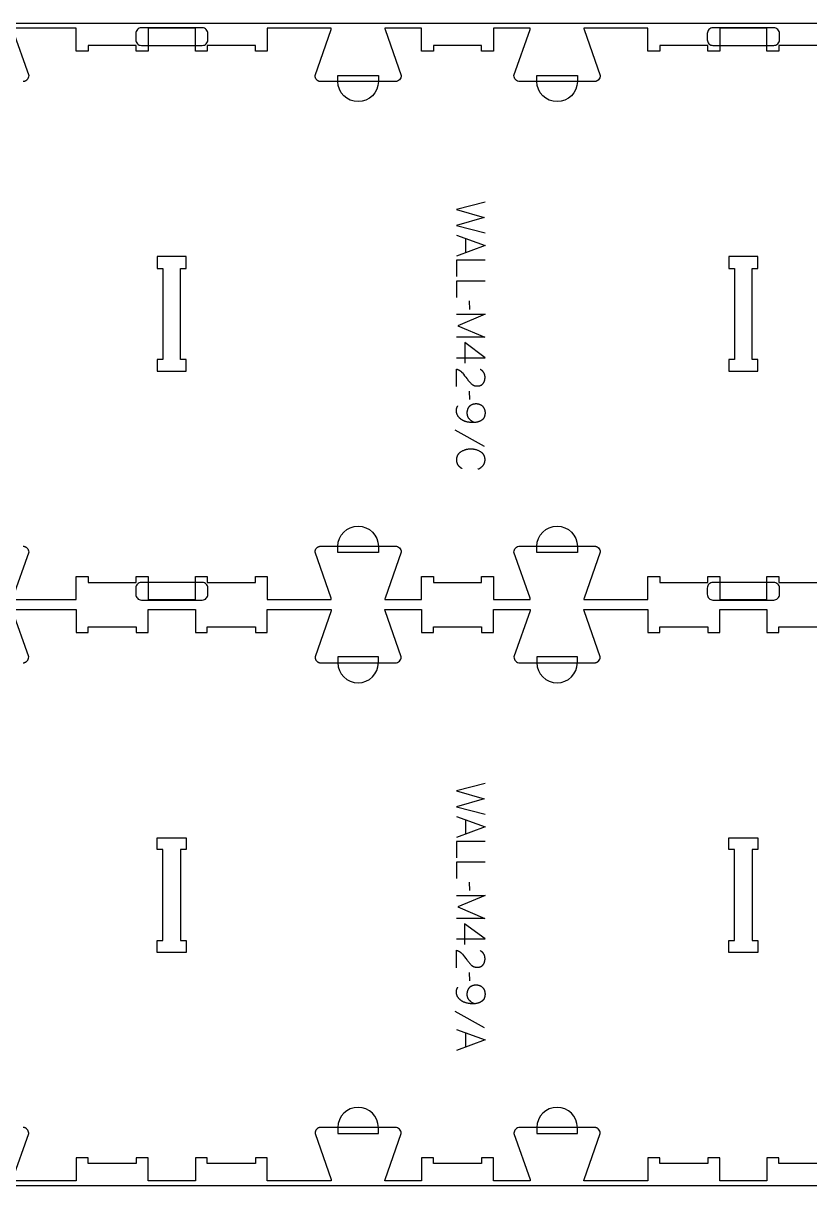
# Model space of a CAD drawing. Extents: x 5216 to 8399, y -27186 to -19593.
# Drawn here: x 6041 to 6867, y -21517 to -20297 of the extents above; entities that cross this region are included whole.
import ezdxf

# ---------------------------------------------------------------- set-up
doc = ezdxf.new("R2010")
doc.units = 0
for name, color, linetype in [('0_SHEET_SPRUCEPLY_2440X122', 1, 'CONTINUOUS'), ('1_ANYTOOL_1MMDEEP_LABELS_S', 2, 'CONTINUOUS'), ('3_ANYTOOL_CUTTHROUGH_INSID', 4, 'CONTINUOUS'), ('4_ANYTOOL_CUTTHROUGH_OUTSI', 5, 'CONTINUOUS'), ('5_ANYTOOL_HALF_MILL_9MM_IN', 3, 'CONTINUOUS')]:
    doc.layers.add(name, color=color, linetype=linetype)

msp = doc.modelspace()

# ---------------------------------------------------------------- linework, layer by layer
at = {"layer": '0_SHEET_SPRUCEPLY_2440X122'}
msp.add_lwpolyline([(8027.3, -20296.7), (8027.3, -21516.7), (5587.3, -21516.7), (5587.3, -20296.7)], close=True, dxfattribs=at)
at = {"layer": '1_ANYTOOL_1MMDEEP_LABELS_S'}
for points in [[(6526.1, -20484.5), (6496.1, -20492.2), (6525.2, -20500.7), (6496.1, -20509.1), (6526.1, -20516.6)], [(6496.1, -20519.2), (6526.1, -20530.1), (6496.1, -20541.2)], [(6505.7, -20522.7), (6505.7, -20537.6)], [(6526.1, -20545.4), (6496.1, -20545.4), (6496.1, -20562.5)], [(6526.1, -20567.3), (6496.1, -20567.3), (6496.1, -20584.4)], [(6510, -20597), (6509.9, -20588.2)], [(6496.1, -20602.1), (6526.1, -20602.1), (6497.7, -20614.1), (6526, -20626.1), (6496.1, -20626.1)], [(6496.1, -20647.7), (6526.1, -20647.7), (6504.8, -20631.7)], [(6504.8, -20631.7), (6504.8, -20653.5)], [(6496.1, -20677.9), (6496.2, -20659.6), (6496.6, -20659.8), (6496.9, -20659.8), (6497.1, -20659.9), (6497.3, -20660), (6497.5, -20660.1), (6497.7, -20660.2), (6498, -20660.3), (6498.2, -20660.4), (6498.4, -20660.5), (6498.6, -20660.6), (6498.8, -20660.7), (6499, -20660.8), (6499.2, -20660.9), (6499.4, -20661.1), (6499.6, -20661.2), (6499.8, -20661.3), (6499.9, -20661.4), (6500.1, -20661.6), (6500.3, -20661.7), (6500.5, -20661.9), (6500.7, -20662), (6500.9, -20662.2), (6501, -20662.3), (6501.2, -20662.5), (6501.4, -20662.6), (6501.5, -20662.8), (6501.7, -20663), (6501.9, -20663.1), (6502, -20663.3), (6502.3, -20663.7), (6503.6, -20665.1), (6504.7, -20666.6), (6505.9, -20668.1), (6507, -20669.7), (6507.6, -20670.4), (6508.2, -20671.2), (6508.7, -20671.9), (6509.3, -20672.6), (6509.9, -20673.2), (6510.5, -20673.9), (6511.1, -20674.5), (6511.7, -20675.1), (6511.9, -20675.2), (6512.1, -20675.4), (6512.2, -20675.5), (6512.4, -20675.6), (6512.5, -20675.8), (6512.7, -20675.9), (6512.9, -20676), (6513.1, -20676.1), (6513.2, -20676.2), (6513.4, -20676.3), (6513.6, -20676.4), (6513.8, -20676.5), (6514, -20676.6), (6514.1, -20676.7), (6514.3, -20676.8), (6514.5, -20676.9), (6514.7, -20676.9), (6514.9, -20677), (6515.1, -20677.1), (6515.3, -20677.1), (6515.5, -20677.2), (6515.7, -20677.2), (6515.9, -20677.3), (6516.1, -20677.3), (6516.3, -20677.3), (6516.5, -20677.4), (6516.8, -20677.4), (6517, -20677.4), (6517.2, -20677.4), (6517.4, -20677.4), (6517.6, -20677.4), (6517.9, -20677.4), (6518.1, -20677.4), (6518.4, -20677.4), (6518.6, -20677.4), (6518.9, -20677.4), (6519.1, -20677.4), (6519.3, -20677.4), (6519.5, -20677.3), (6519.8, -20677.3), (6520, -20677.2), (6520.2, -20677.2), (6520.4, -20677.1), (6520.6, -20677.1), (6520.8, -20677), (6521, -20677), (6521.2, -20676.9), (6521.4, -20676.8), (6521.6, -20676.7), (6521.8, -20676.6), (6522, -20676.6), (6522.2, -20676.5), (6522.3, -20676.4), (6522.5, -20676.2), (6522.7, -20676.1), (6522.8, -20676), (6523, -20675.9), (6523.1, -20675.8), (6523.3, -20675.6), (6523.4, -20675.5), (6523.6, -20675.4), (6523.7, -20675.2), (6523.9, -20675.1), (6524, -20674.9), (6524.1, -20674.8), (6524.3, -20674.6), (6524.4, -20674.4), (6524.5, -20674.3), (6524.6, -20674.1), (6524.7, -20673.9), (6524.8, -20673.7), (6524.9, -20673.6), (6525, -20673.4), (6525.1, -20673.2), (6525.2, -20673), (6525.3, -20672.8), (6525.4, -20672.6), (6525.4, -20672.4), (6525.5, -20672.3), (6525.6, -20672.1), (6525.6, -20671.9), (6525.7, -20671.6), (6525.8, -20671.4), (6525.8, -20671.2), (6525.9, -20671), (6525.9, -20670.8), (6525.9, -20670.6), (6526, -20670.4), (6526, -20670.2), (6526, -20669.9), (6526, -20669.7), (6526.1, -20669.5), (6526.1, -20669.2), (6526.1, -20669), (6526.1, -20668.5), (6526.1, -20668.2), (6526.1, -20667.8), (6526.1, -20667.4), (6526, -20667.1), (6526, -20666.8), (6525.9, -20666.4), (6525.9, -20666.1), (6525.8, -20665.8), (6525.7, -20665.5), (6525.7, -20665.3), (6525.6, -20665.2), (6525.6, -20665), (6525.5, -20664.9), (6525.4, -20664.7), (6525.4, -20664.6), (6525.3, -20664.4), (6525.3, -20664.3), (6525.2, -20664.1), (6525.1, -20664), (6525.1, -20663.9), (6525, -20663.7), (6524.9, -20663.6), (6524.8, -20663.5), (6524.7, -20663.3), (6524.7, -20663.2), (6524.6, -20663.1), (6524.5, -20662.9), (6524.4, -20662.8), (6524.3, -20662.7), (6524.2, -20662.6), (6524.1, -20662.4), (6524, -20662.3), (6523.9, -20662.2), (6523.8, -20662.1), (6523.7, -20662), (6523.6, -20661.9), (6523.5, -20661.8), (6523.4, -20661.6), (6523.2, -20661.5), (6523.1, -20661.4), (6523, -20661.3), (6522.7, -20661.1), (6522.5, -20660.9), (6522.2, -20660.7), (6521.9, -20660.6), (6521.6, -20660.4), (6521.3, -20660.2), (6521, -20660)], [(6510, -20691.6), (6509.9, -20682.8)], [(6516.7, -20695.9), (6517, -20695.9), (6517.3, -20695.9), (6517.5, -20695.9), (6517.8, -20696), (6518, -20696), (6518.3, -20696), (6518.5, -20696), (6518.8, -20696.1), (6519, -20696.1), (6519.2, -20696.2), (6519.5, -20696.2), (6519.7, -20696.3), (6519.9, -20696.4), (6520.2, -20696.4), (6520.4, -20696.5), (6520.6, -20696.6), (6520.8, -20696.7), (6521, -20696.8), (6521.2, -20696.9), (6521.4, -20697), (6521.6, -20697.1), (6521.8, -20697.2), (6522, -20697.3), (6522.2, -20697.5), (6522.4, -20697.6), (6522.6, -20697.7), (6522.7, -20697.9), (6522.9, -20698), (6523.1, -20698.2), (6523.3, -20698.3), (6523.4, -20698.5), (6523.6, -20698.7), (6523.7, -20698.9), (6523.9, -20699), (6524, -20699.2), (6524.2, -20699.4), (6524.3, -20699.6), (6524.4, -20699.8), (6524.6, -20700), (6524.7, -20700.2), (6524.8, -20700.4), (6524.9, -20700.6), (6525, -20700.8), (6525.1, -20701), (6525.2, -20701.2), (6525.3, -20701.4), (6525.4, -20701.6), (6525.5, -20701.8), (6525.5, -20702), (6525.6, -20702.3), (6525.7, -20702.5), (6525.7, -20702.7), (6525.8, -20702.9), (6525.9, -20703.2), (6525.9, -20703.4), (6525.9, -20703.7), (6526, -20703.9), (6526, -20704.1), (6526, -20704.4), (6526.1, -20704.6), (6526.1, -20704.9), (6526.1, -20705.2), (6526.1, -20705.4), (6526.1, -20705.7), (6526.1, -20706), (6526.1, -20706.4), (6526.1, -20706.7), (6526, -20707), (6526, -20707.3), (6526, -20707.6), (6525.9, -20707.9), (6525.9, -20708.2), (6525.8, -20708.5), (6525.7, -20708.8), (6525.6, -20709.1), (6525.6, -20709.4), (6525.5, -20709.6), (6525.4, -20709.9), (6525.3, -20710.1), (6525.1, -20710.4), (6525.1, -20710.5), (6525, -20710.6), (6525, -20710.7), (6524.9, -20710.9), (6524.8, -20711), (6524.7, -20711.1), (6524.7, -20711.2), (6524.6, -20711.3), (6524.5, -20711.4), (6524.4, -20711.5), (6524.4, -20711.6), (6524.3, -20711.7), (6524.2, -20711.8), (6524.1, -20711.9), (6524, -20712), (6523.9, -20712.1), (6523.9, -20712.2), (6523.8, -20712.3), (6523.7, -20712.4), (6523.6, -20712.5), (6523.5, -20712.6), (6523.4, -20712.7), (6523.3, -20712.8), (6523.2, -20712.9), (6523, -20713), (6522.7, -20713.2), (6522.5, -20713.4), (6522.3, -20713.5), (6522, -20713.7), (6521.8, -20713.8), (6521.5, -20713.9), (6521.3, -20714.1), (6521, -20714.2), (6520.8, -20714.3), (6520.5, -20714.4), (6520.3, -20714.5), (6520, -20714.6), (6519.8, -20714.7), (6519.5, -20714.8), (6519.2, -20714.9), (6519, -20715), (6518.7, -20715.1), (6518.4, -20715.2), (6518.2, -20715.3), (6517.6, -20715.4), (6517.1, -20715.5), (6516.5, -20715.6), (6515.9, -20715.7), (6515.3, -20715.8), (6514.7, -20715.8), (6514.2, -20715.8), (6513.5, -20715.8), (6512.9, -20715.8), (6512.2, -20715.8), (6511.5, -20715.8), (6510.8, -20715.7), (6510.1, -20715.6), (6509.4, -20715.5), (6508.8, -20715.4), (6507.6, -20715.2), (6507, -20715.1), (6506.4, -20714.9), (6505.8, -20714.8), (6505.3, -20714.6), (6505, -20714.5), (6504.7, -20714.4), (6504.4, -20714.2), (6504.1, -20714.1), (6503.9, -20714), (6503.6, -20713.9), (6503.3, -20713.8), (6503.1, -20713.6), (6502.8, -20713.5), (6502.5, -20713.3), (6502.3, -20713.2), (6502, -20713), (6501.8, -20712.9), (6501.5, -20712.7), (6501.3, -20712.6), (6501, -20712.4), (6500.8, -20712.2), (6500.6, -20712), (6500.3, -20711.8), (6500.1, -20711.7), (6499.9, -20711.5), (6499.7, -20711.3), (6499.4, -20711.1), (6499.2, -20710.8), (6499, -20710.6), (6498.8, -20710.4), (6498.6, -20710.2), (6498.5, -20710), (6498.3, -20709.8), (6498.1, -20709.6), (6497.9, -20709.3), (6497.8, -20709.1), (6497.6, -20708.9), (6497.5, -20708.6), (6497.4, -20708.4), (6497.2, -20708.1), (6497.1, -20707.9), (6497, -20707.6), (6496.9, -20707.4), (6496.8, -20707.1), (6496.7, -20706.9), (6496.6, -20706.6), (6496.5, -20706.4), (6496.4, -20706.1), (6496.4, -20705.8), (6496.3, -20705.5), (6496.3, -20705.3), (6496.2, -20705), (6496.2, -20704.7), (6496.2, -20704.4), (6496.1, -20704.1), (6496.1, -20703.8), (6496.1, -20703.5), (6496.1, -20703.2), (6496.1, -20702.9), (6496.1, -20702.5), (6496.1, -20702.4), (6496.2, -20702.2), (6496.2, -20702), (6496.2, -20701.9), (6496.2, -20701.7), (6496.2, -20701.5), (6496.3, -20701.4), (6496.3, -20701.2), (6496.3, -20701.1), (6496.4, -20700.9), (6496.4, -20700.7), (6496.5, -20700.6), (6496.5, -20700.4), (6496.6, -20700.3), (6496.6, -20700.1), (6496.7, -20700), (6496.7, -20699.8), (6496.8, -20699.7), (6496.9, -20699.5), (6496.9, -20699.4), (6497, -20699.2), (6497.1, -20699.1), (6497.2, -20699), (6497.3, -20698.8), (6497.3, -20698.7), (6497.4, -20698.5), (6497.5, -20698.4), (6497.6, -20698.3)], [(6515, -20715.8), (6514.6, -20715.7), (6514.3, -20715.5), (6513.9, -20715.3), (6513.6, -20715.2), (6513.2, -20715), (6512.9, -20714.8), (6512.6, -20714.6), (6512.3, -20714.4), (6511.9, -20714.1), (6511.6, -20713.9), (6511.3, -20713.6), (6511, -20713.4), (6510.7, -20713.1), (6510.4, -20712.8), (6510.1, -20712.5), (6509.8, -20712.2), (6509.7, -20712), (6509.5, -20711.9), (6509.4, -20711.7), (6509.2, -20711.5), (6509.1, -20711.4), (6509, -20711.2), (6508.9, -20711), (6508.8, -20710.8), (6508.7, -20710.7), (6508.6, -20710.5), (6508.5, -20710.3), (6508.4, -20710.1), (6508.3, -20709.9), (6508.2, -20709.7), (6508.1, -20709.5), (6508, -20709.3), (6508, -20709.1), (6507.9, -20708.9), (6507.8, -20708.7), (6507.8, -20708.5), (6507.7, -20708.3), (6507.7, -20708), (6507.6, -20707.8), (6507.6, -20707.6), (6507.6, -20707.4), (6507.5, -20707.1), (6507.5, -20706.9), (6507.5, -20706.7), (6507.5, -20706.4), (6507.5, -20706.2), (6507.5, -20705.9), (6507.5, -20705.7), (6507.5, -20705.4), (6507.5, -20705.2), (6507.5, -20704.9), (6507.5, -20704.6), (6507.5, -20704.4), (6507.5, -20704.1), (6507.6, -20703.9), (6507.6, -20703.6), (6507.7, -20703.4), (6507.7, -20703.2), (6507.7, -20702.9), (6507.8, -20702.7), (6507.9, -20702.5), (6507.9, -20702.2), (6508, -20702), (6508.1, -20701.8), (6508.1, -20701.6), (6508.2, -20701.4), (6508.3, -20701.1), (6508.4, -20700.9), (6508.5, -20700.7), (6508.6, -20700.5), (6508.7, -20700.3), (6508.8, -20700.1), (6508.9, -20699.9), (6509.1, -20699.7), (6509.2, -20699.6), (6509.3, -20699.4), (6509.4, -20699.2), (6509.6, -20699), (6509.7, -20698.8), (6509.9, -20698.7), (6510, -20698.5), (6510.2, -20698.3), (6510.4, -20698.2), (6510.5, -20698), (6510.7, -20697.9), (6510.9, -20697.7), (6511, -20697.6), (6511.2, -20697.5), (6511.4, -20697.3), (6511.6, -20697.2), (6511.8, -20697.1), (6512, -20697), (6512.2, -20696.9), (6512.4, -20696.8), (6512.6, -20696.7), (6512.8, -20696.6), (6513, -20696.5), (6513.2, -20696.4), (6513.5, -20696.4), (6513.7, -20696.3), (6513.9, -20696.2), (6514.2, -20696.2), (6514.4, -20696.1), (6514.6, -20696.1), (6514.9, -20696), (6515.1, -20696), (6515.4, -20696), (6515.6, -20696), (6515.9, -20695.9), (6516.2, -20695.9), (6516.4, -20695.9), (6516.7, -20695.9)], [(6525.6, -20741), (6494.9, -20723.9)], [(6518.6, -20764.7), (6519, -20764.5), (6519.4, -20764.3), (6519.8, -20764.2), (6520.2, -20764), (6520.5, -20763.8), (6520.9, -20763.6), (6521.2, -20763.3), (6521.6, -20763.1), (6521.9, -20762.9), (6522.2, -20762.6), (6522.5, -20762.4), (6522.8, -20762.1), (6523.1, -20761.8), (6523.4, -20761.5), (6523.7, -20761.2), (6524, -20760.9), (6524.1, -20760.8), (6524.2, -20760.6), (6524.4, -20760.4), (6524.5, -20760.3), (6524.6, -20760.1), (6524.7, -20759.9), (6524.8, -20759.8), (6524.9, -20759.6), (6525, -20759.4), (6525.1, -20759.2), (6525.2, -20759.1), (6525.3, -20758.9), (6525.4, -20758.7), (6525.4, -20758.5), (6525.5, -20758.3), (6525.6, -20758.1), (6525.6, -20757.9), (6525.7, -20757.7), (6525.8, -20757.5), (6525.8, -20757.3), (6525.9, -20757.1), (6525.9, -20756.9), (6525.9, -20756.7), (6526, -20756.5), (6526, -20756.3), (6526, -20756.1), (6526, -20755.9), (6526.1, -20755.7), (6526.1, -20755.5), (6526.1, -20755.2), (6526.1, -20755), (6526.1, -20754.8), (6526.1, -20754.5), (6526.1, -20754.1), (6526.1, -20753.8), (6526, -20753.5), (6526, -20753.1), (6525.9, -20752.8), (6525.9, -20752.5), (6525.8, -20752.2), (6525.7, -20751.9), (6525.6, -20751.6), (6525.5, -20751.3), (6525.4, -20751), (6525.3, -20750.8), (6525.3, -20750.6), (6525.2, -20750.5), (6525.1, -20750.4), (6525.1, -20750.2), (6525, -20750.1), (6524.9, -20750), (6524.9, -20749.8), (6524.8, -20749.7), (6524.7, -20749.6), (6524.6, -20749.4), (6524.5, -20749.3), (6524.4, -20749.2), (6524.4, -20749.1), (6524.3, -20749), (6524.1, -20748.7), (6523.9, -20748.5), (6523.7, -20748.3), (6523.5, -20748), (6523.2, -20747.8), (6523, -20747.6), (6522.8, -20747.4), (6522.5, -20747.2), (6522.2, -20747), (6522, -20746.8), (6521.7, -20746.6), (6521.4, -20746.5), (6520.8, -20746.1), (6520.2, -20745.8), (6519.6, -20745.5), (6519, -20745.2), (6518.4, -20745), (6517.8, -20744.8), (6517.1, -20744.5), (6516.5, -20744.4), (6515.8, -20744.2), (6515.2, -20744.1), (6514.5, -20743.9), (6513.9, -20743.8), (6513.2, -20743.8), (6512.5, -20743.7), (6511.8, -20743.7), (6511.1, -20743.7), (6510.4, -20743.7), (6509.7, -20743.7), (6509, -20743.8), (6508.4, -20743.8), (6507.7, -20743.9), (6507, -20744.1), (6506.4, -20744.2), (6506, -20744.3), (6505.7, -20744.4), (6505.4, -20744.5), (6505.1, -20744.6), (6504.8, -20744.7), (6504.4, -20744.8), (6504.1, -20744.9), (6503.8, -20745), (6503.2, -20745.3), (6502.6, -20745.5), (6502, -20745.8), (6501.4, -20746.2), (6500.8, -20746.5), (6500.5, -20746.7), (6500.2, -20746.9), (6500, -20747.1), (6499.7, -20747.3), (6499.4, -20747.5), (6499.2, -20747.7), (6499, -20747.9), (6498.7, -20748.1), (6498.5, -20748.3), (6498.3, -20748.6), (6498.1, -20748.8), (6498, -20748.9), (6497.9, -20749.1), (6497.8, -20749.2), (6497.8, -20749.3), (6497.7, -20749.4), (6497.6, -20749.6), (6497.5, -20749.7), (6497.4, -20749.8), (6497.3, -20750), (6497.3, -20750.1), (6497.2, -20750.2), (6497.1, -20750.4), (6497, -20750.6), (6496.9, -20750.9), (6496.8, -20751.2), (6496.7, -20751.5), (6496.6, -20751.8), (6496.5, -20752.1), (6496.4, -20752.4), (6496.3, -20752.8), (6496.3, -20753.1), (6496.2, -20753.4), (6496.2, -20753.7), (6496.1, -20754.1), (6496.1, -20754.4), (6496.1, -20754.8), (6496.1, -20755.1), (6496.1, -20755.5), (6496.1, -20755.9), (6496.1, -20756.1), (6496.2, -20756.3), (6496.2, -20756.5), (6496.2, -20756.6), (6496.2, -20756.8), (6496.3, -20757), (6496.3, -20757.2), (6496.3, -20757.3), (6496.4, -20757.5), (6496.4, -20757.7), (6496.5, -20757.8), (6496.5, -20758), (6496.6, -20758.2), (6496.6, -20758.3), (6496.7, -20758.5), (6496.7, -20758.6), (6496.8, -20758.8), (6496.9, -20758.9), (6496.9, -20759.1), (6497, -20759.2), (6497.1, -20759.4), (6497.2, -20759.5), (6497.3, -20759.7), (6497.3, -20759.8), (6497.4, -20760), (6497.5, -20760.1), (6497.6, -20760.2), (6497.7, -20760.4), (6497.9, -20760.6), (6498.2, -20760.9), (6498.4, -20761.2), (6498.6, -20761.4), (6498.8, -20761.6), (6499.1, -20761.9), (6499.3, -20762.1), (6499.6, -20762.3), (6499.9, -20762.6), (6500.1, -20762.8), (6500.4, -20763), (6500.7, -20763.2), (6501, -20763.4), (6501.3, -20763.6), (6501.6, -20763.8), (6501.9, -20764)], [(6526.1, -21094.5), (6496.1, -21102.2), (6525.2, -21110.6), (6496.1, -21119.1), (6526.1, -21126.6)], [(6496.1, -21129.2), (6526.1, -21140.1), (6496.1, -21151.1)], [(6505.6, -21132.7), (6505.6, -21147.6)], [(6526.1, -21155.4), (6496.1, -21155.4), (6496.1, -21172.5)], [(6526.1, -21177.2), (6496.1, -21177.2), (6496.1, -21194.3)], [(6510, -21207), (6509.9, -21198.2)], [(6496.1, -21212.1), (6526.1, -21212.1), (6497.7, -21224.1), (6526, -21236.1), (6496.1, -21236.1)], [(6496.1, -21257.7), (6526.1, -21257.7), (6504.7, -21241.7)], [(6504.7, -21241.7), (6504.7, -21263.5)], [(6496.1, -21287.9), (6496.2, -21269.6), (6496.6, -21269.7), (6496.8, -21269.8), (6497.1, -21269.9), (6497.3, -21270), (6497.5, -21270.1), (6497.7, -21270.2), (6497.9, -21270.3), (6498.1, -21270.4), (6498.4, -21270.5), (6498.6, -21270.6), (6498.8, -21270.7), (6499, -21270.8), (6499.2, -21270.9), (6499.4, -21271), (6499.5, -21271.2), (6499.7, -21271.3), (6499.9, -21271.4), (6500.1, -21271.6), (6500.3, -21271.7), (6500.5, -21271.8), (6500.7, -21272), (6500.8, -21272.1), (6501, -21272.3), (6501.2, -21272.4), (6501.3, -21272.6), (6501.5, -21272.8), (6501.7, -21272.9), (6501.8, -21273.1), (6502, -21273.3), (6502.3, -21273.6), (6503.5, -21275.1), (6504.7, -21276.6), (6505.9, -21278.1), (6507, -21279.6), (6507.6, -21280.4), (6508.1, -21281.1), (6508.7, -21281.8), (6509.3, -21282.5), (6509.9, -21283.2), (6510.5, -21283.8), (6511.1, -21284.5), (6511.7, -21285.1), (6511.9, -21285.2), (6512, -21285.4), (6512.2, -21285.5), (6512.4, -21285.6), (6512.5, -21285.7), (6512.7, -21285.9), (6512.9, -21286), (6513, -21286.1), (6513.2, -21286.2), (6513.4, -21286.3), (6513.6, -21286.4), (6513.8, -21286.5), (6513.9, -21286.6), (6514.1, -21286.7), (6514.3, -21286.8), (6514.5, -21286.8), (6514.7, -21286.9), (6514.9, -21287), (6515.1, -21287), (6515.3, -21287.1), (6515.5, -21287.1), (6515.7, -21287.2), (6515.9, -21287.2), (6516.1, -21287.3), (6516.3, -21287.3), (6516.5, -21287.3), (6516.7, -21287.4), (6517, -21287.4), (6517.2, -21287.4), (6517.4, -21287.4), (6517.6, -21287.4), (6517.9, -21287.4), (6518.1, -21287.4), (6518.3, -21287.4), (6518.6, -21287.4), (6518.8, -21287.4), (6519.1, -21287.4), (6519.3, -21287.3), (6519.5, -21287.3), (6519.7, -21287.3), (6520, -21287.2), (6520.2, -21287.2), (6520.4, -21287.1), (6520.6, -21287.1), (6520.8, -21287), (6521, -21286.9), (6521.2, -21286.9), (6521.4, -21286.8), (6521.6, -21286.7), (6521.8, -21286.6), (6522, -21286.5), (6522.1, -21286.4), (6522.3, -21286.3), (6522.5, -21286.2), (6522.6, -21286.1), (6522.8, -21286), (6523, -21285.9), (6523.1, -21285.8), (6523.3, -21285.6), (6523.4, -21285.5), (6523.6, -21285.3), (6523.7, -21285.2), (6523.8, -21285), (6524, -21284.9), (6524.1, -21284.7), (6524.2, -21284.6), (6524.4, -21284.4), (6524.5, -21284.2), (6524.6, -21284.1), (6524.7, -21283.9), (6524.8, -21283.7), (6524.9, -21283.5), (6525, -21283.4), (6525.1, -21283.2), (6525.2, -21283), (6525.3, -21282.8), (6525.3, -21282.6), (6525.4, -21282.4), (6525.5, -21282.2), (6525.6, -21282), (6525.6, -21281.8), (6525.7, -21281.6), (6525.7, -21281.4), (6525.8, -21281.2), (6525.8, -21281), (6525.9, -21280.8), (6525.9, -21280.6), (6525.9, -21280.4), (6526, -21280.1), (6526, -21279.9), (6526, -21279.7), (6526, -21279.5), (6526.1, -21279.2), (6526.1, -21279), (6526.1, -21278.5), (6526.1, -21278.1), (6526.1, -21277.8), (6526, -21277.4), (6526, -21277.1), (6526, -21276.7), (6525.9, -21276.4), (6525.8, -21276.1), (6525.8, -21275.8), (6525.7, -21275.4), (6525.6, -21275.3), (6525.6, -21275.1), (6525.5, -21275), (6525.5, -21274.8), (6525.4, -21274.7), (6525.4, -21274.5), (6525.3, -21274.4), (6525.2, -21274.3), (6525.2, -21274.1), (6525.1, -21274), (6525, -21273.8), (6525, -21273.7), (6524.9, -21273.6), (6524.8, -21273.4), (6524.7, -21273.3), (6524.6, -21273.2), (6524.6, -21273), (6524.5, -21272.9), (6524.4, -21272.8), (6524.3, -21272.7), (6524.2, -21272.5), (6524.1, -21272.4), (6524, -21272.3), (6523.9, -21272.2), (6523.8, -21272.1), (6523.7, -21272), (6523.6, -21271.8), (6523.4, -21271.7), (6523.3, -21271.6), (6523.2, -21271.5), (6523.1, -21271.4), (6523, -21271.3), (6522.7, -21271.1), (6522.4, -21270.9), (6522.2, -21270.7), (6521.9, -21270.5), (6521.6, -21270.4), (6521.3, -21270.2), (6521, -21270)], [(6510, -21301.6), (6509.9, -21292.8)], [(6516.7, -21305.9), (6517, -21305.9), (6517.2, -21305.9), (6517.5, -21305.9), (6517.7, -21305.9), (6518, -21306), (6518.3, -21306), (6518.5, -21306), (6518.7, -21306.1), (6519, -21306.1), (6519.2, -21306.2), (6519.5, -21306.2), (6519.7, -21306.3), (6519.9, -21306.3), (6520.1, -21306.4), (6520.4, -21306.5), (6520.6, -21306.6), (6520.8, -21306.7), (6521, -21306.8), (6521.2, -21306.9), (6521.4, -21307), (6521.6, -21307.1), (6521.8, -21307.2), (6522, -21307.3), (6522.2, -21307.4), (6522.4, -21307.6), (6522.5, -21307.7), (6522.7, -21307.9), (6522.9, -21308), (6523.1, -21308.2), (6523.2, -21308.3), (6523.4, -21308.5), (6523.6, -21308.7), (6523.7, -21308.8), (6523.9, -21309), (6524, -21309.2), (6524.1, -21309.4), (6524.3, -21309.6), (6524.4, -21309.7), (6524.5, -21309.9), (6524.7, -21310.1), (6524.8, -21310.3), (6524.9, -21310.5), (6525, -21310.7), (6525.1, -21310.9), (6525.2, -21311.1), (6525.3, -21311.4), (6525.4, -21311.6), (6525.4, -21311.8), (6525.5, -21312), (6525.6, -21312.2), (6525.7, -21312.5), (6525.7, -21312.7), (6525.8, -21312.9), (6525.8, -21313.2), (6525.9, -21313.4), (6525.9, -21313.6), (6526, -21313.9), (6526, -21314.1), (6526, -21314.4), (6526, -21314.6), (6526.1, -21314.9), (6526.1, -21315.1), (6526.1, -21315.4), (6526.1, -21315.7), (6526.1, -21316), (6526.1, -21316.3), (6526, -21316.7), (6526, -21317), (6526, -21317.3), (6525.9, -21317.6), (6525.9, -21317.9), (6525.8, -21318.2), (6525.8, -21318.5), (6525.7, -21318.8), (6525.6, -21319.1), (6525.5, -21319.3), (6525.4, -21319.6), (6525.3, -21319.9), (6525.2, -21320.1), (6525.1, -21320.4), (6525.1, -21320.5), (6525, -21320.6), (6524.9, -21320.7), (6524.9, -21320.8), (6524.8, -21321), (6524.7, -21321.1), (6524.7, -21321.2), (6524.6, -21321.3), (6524.5, -21321.4), (6524.4, -21321.5), (6524.3, -21321.6), (6524.3, -21321.7), (6524.2, -21321.8), (6524.1, -21321.9), (6524, -21322), (6523.9, -21322.1), (6523.8, -21322.2), (6523.7, -21322.3), (6523.6, -21322.4), (6523.5, -21322.5), (6523.4, -21322.6), (6523.3, -21322.7), (6523.2, -21322.8), (6523.1, -21322.9), (6522.9, -21323), (6522.7, -21323.2), (6522.5, -21323.3), (6522.2, -21323.5), (6522, -21323.6), (6521.8, -21323.8), (6521.5, -21323.9), (6521.3, -21324), (6521, -21324.2), (6520.8, -21324.3), (6520.5, -21324.4), (6520.3, -21324.5), (6520, -21324.6), (6519.7, -21324.7), (6519.5, -21324.8), (6519.2, -21324.9), (6519, -21325), (6518.7, -21325.1), (6518.4, -21325.2), (6518.1, -21325.2), (6517.6, -21325.4), (6517, -21325.5), (6516.5, -21325.6), (6515.9, -21325.7), (6515.3, -21325.7), (6514.7, -21325.8), (6514.1, -21325.8), (6513.5, -21325.8), (6512.9, -21325.8), (6512.2, -21325.8), (6511.5, -21325.7), (6510.8, -21325.7), (6510.1, -21325.6), (6509.4, -21325.5), (6508.8, -21325.4), (6507.6, -21325.2), (6507, -21325.1), (6506.4, -21324.9), (6505.8, -21324.7), (6505.2, -21324.5), (6505, -21324.4), (6504.7, -21324.3), (6504.4, -21324.2), (6504.1, -21324.1), (6503.8, -21324), (6503.6, -21323.9), (6503.3, -21323.7), (6503, -21323.6), (6502.8, -21323.5), (6502.5, -21323.3), (6502.3, -21323.2), (6502, -21323), (6501.8, -21322.9), (6501.5, -21322.7), (6501.3, -21322.5), (6501, -21322.4), (6500.8, -21322.2), (6500.6, -21322), (6500.3, -21321.8), (6500.1, -21321.6), (6499.9, -21321.4), (6499.6, -21321.2), (6499.4, -21321), (6499.2, -21320.8), (6499, -21320.6), (6498.8, -21320.4), (6498.6, -21320.2), (6498.4, -21320), (6498.3, -21319.8), (6498.1, -21319.5), (6497.9, -21319.3), (6497.8, -21319.1), (6497.6, -21318.8), (6497.5, -21318.6), (6497.3, -21318.4), (6497.2, -21318.1), (6497.1, -21317.9), (6497, -21317.6), (6496.9, -21317.4), (6496.8, -21317.1), (6496.7, -21316.9), (6496.6, -21316.6), (6496.5, -21316.3), (6496.4, -21316.1), (6496.4, -21315.8), (6496.3, -21315.5), (6496.3, -21315.2), (6496.2, -21315), (6496.2, -21314.7), (6496.1, -21314.4), (6496.1, -21314.1), (6496.1, -21313.8), (6496.1, -21313.5), (6496.1, -21313.2), (6496.1, -21312.9), (6496.1, -21312.5), (6496.1, -21312.4), (6496.1, -21312.2), (6496.2, -21312), (6496.2, -21311.9), (6496.2, -21311.7), (6496.2, -21311.5), (6496.3, -21311.4), (6496.3, -21311.2), (6496.3, -21311), (6496.4, -21310.9), (6496.4, -21310.7), (6496.5, -21310.6), (6496.5, -21310.4), (6496.6, -21310.3), (6496.6, -21310.1), (6496.7, -21310), (6496.7, -21309.8), (6496.8, -21309.7), (6496.9, -21309.5), (6496.9, -21309.4), (6497, -21309.2), (6497.1, -21309.1), (6497.1, -21308.9), (6497.2, -21308.8), (6497.3, -21308.7), (6497.4, -21308.5), (6497.5, -21308.4), (6497.6, -21308.3)], [(6514.9, -21325.8), (6514.6, -21325.6), (6514.2, -21325.5), (6513.9, -21325.3), (6513.6, -21325.2), (6513.2, -21325), (6512.9, -21324.8), (6512.6, -21324.6), (6512.2, -21324.3), (6511.9, -21324.1), (6511.6, -21323.9), (6511.3, -21323.6), (6511, -21323.4), (6510.7, -21323.1), (6510.4, -21322.8), (6510.1, -21322.5), (6509.8, -21322.2), (6509.6, -21322), (6509.5, -21321.9), (6509.4, -21321.7), (6509.2, -21321.5), (6509.1, -21321.4), (6509, -21321.2), (6508.9, -21321), (6508.8, -21320.8), (6508.6, -21320.6), (6508.5, -21320.5), (6508.4, -21320.3), (6508.3, -21320.1), (6508.3, -21319.9), (6508.2, -21319.7), (6508.1, -21319.5), (6508, -21319.3), (6508, -21319.1), (6507.9, -21318.9), (6507.8, -21318.7), (6507.8, -21318.4), (6507.7, -21318.2), (6507.7, -21318), (6507.6, -21317.8), (6507.6, -21317.6), (6507.5, -21317.3), (6507.5, -21317.1), (6507.5, -21316.9), (6507.5, -21316.6), (6507.5, -21316.4), (6507.4, -21316.2), (6507.4, -21315.9), (6507.4, -21315.7), (6507.4, -21315.4), (6507.4, -21315.1), (6507.5, -21314.9), (6507.5, -21314.6), (6507.5, -21314.4), (6507.5, -21314.1), (6507.6, -21313.9), (6507.6, -21313.6), (6507.6, -21313.4), (6507.7, -21313.1), (6507.7, -21312.9), (6507.8, -21312.7), (6507.8, -21312.4), (6507.9, -21312.2), (6508, -21312), (6508, -21311.8), (6508.1, -21311.5), (6508.2, -21311.3), (6508.3, -21311.1), (6508.4, -21310.9), (6508.5, -21310.7), (6508.6, -21310.5), (6508.7, -21310.3), (6508.8, -21310.1), (6508.9, -21309.9), (6509, -21309.7), (6509.2, -21309.5), (6509.3, -21309.3), (6509.4, -21309.2), (6509.6, -21309), (6509.7, -21308.8), (6509.9, -21308.6), (6510, -21308.5), (6510.2, -21308.3), (6510.3, -21308.1), (6510.5, -21308), (6510.7, -21307.8), (6510.8, -21307.7), (6511, -21307.6), (6511.2, -21307.4), (6511.4, -21307.3), (6511.6, -21307.2), (6511.8, -21307.1), (6512, -21307), (6512.2, -21306.9), (6512.4, -21306.8), (6512.6, -21306.7), (6512.8, -21306.6), (6513, -21306.5), (6513.2, -21306.4), (6513.4, -21306.3), (6513.7, -21306.3), (6513.9, -21306.2), (6514.1, -21306.2), (6514.4, -21306.1), (6514.6, -21306.1), (6514.9, -21306), (6515.1, -21306), (6515.4, -21306), (6515.6, -21305.9), (6515.9, -21305.9), (6516.2, -21305.9), (6516.4, -21305.9), (6516.7, -21305.9)], [(6525.6, -21351), (6494.8, -21333.8)], [(6496.1, -21352.7), (6526.1, -21363.6), (6496.1, -21374.7)], [(6505.6, -21356.2), (6505.6, -21371.1)]]:
    msp.add_lwpolyline(points, dxfattribs=at)
at = {"layer": '3_ANYTOOL_CUTTHROUGH_INSID', "color": 4}
for points in [[(6212.3, -20541.5), (6182, -20541.5), (6182, -20554), (6188, -20554), (6188, -20649.5), (6182, -20649.5), (6182, -20662), (6212.5, -20662), (6212.5, -20649.5), (6206.5, -20649.5), (6206.5, -20554), (6212.5, -20554), (6212.5, -20541.5)], [(6812.3, -20541.5), (6782, -20541.5), (6782, -20554), (6788, -20554), (6788, -20649.5), (6782, -20649.5), (6782, -20662), (6812.5, -20662), (6812.5, -20649.5), (6806.5, -20649.5), (6806.5, -20554), (6812.5, -20554), (6812.5, -20541.5)], [(6212.3, -21272), (6182, -21272), (6182, -21259.5), (6188, -21259.5), (6188, -21164), (6182, -21164), (6182, -21151.5), (6212.5, -21151.5), (6212.5, -21164), (6206.5, -21164), (6206.5, -21259.5), (6212.5, -21259.5), (6212.5, -21272)], [(6812.3, -21272), (6782, -21272), (6782, -21259.5), (6788, -21259.5), (6788, -21164), (6782, -21164), (6782, -21151.5), (6812.5, -21151.5), (6812.5, -21164), (6806.5, -21164), (6806.5, -21259.5), (6812.5, -21259.5), (6812.5, -21272)]]:
    msp.add_lwpolyline(points, close=True, dxfattribs=at)
at = {"layer": '4_ANYTOOL_CUTTHROUGH_OUTSI', "color": 5}
for points in [[(6885, -20320), (6834.5, -20320), (6834.5, -20326), (6822, -20326), (6822, -20302), (6772.5, -20302), (6772.5, -20326), (6760, -20326), (6760, -20320), (6709.5, -20320), (6709.5, -20326), (6697, -20326), (6697, -20302), (6629.8, -20302), (6629.8, -20302, 0.061485), (6630.1, -20303.4), (6647, -20351.6), (6647, -20351.7), (6647, -20351.7), (6647, -20351.7, -0.198912), (6645.2, -20356.1), (6645, -20356.2), (6644.9, -20356.3), (6644.8, -20356.4), (6644.7, -20356.5), (6644.6, -20356.6), (6644.5, -20356.7), (6644.3, -20356.8), (6644.2, -20356.9), (6644.1, -20357), (6644, -20357.1), (6643.8, -20357.1), (6643.7, -20357.2), (6643.6, -20357.3), (6643.4, -20357.4), (6643.3, -20357.4), (6643.1, -20357.5), (6643, -20357.5), (6642.8, -20357.6), (6642.7, -20357.7), (6642.5, -20357.7), (6642.4, -20357.7), (6642.2, -20357.8), (6642.1, -20357.8), (6641.9, -20357.8), (6641.8, -20357.9), (6641.6, -20357.9), (6641.5, -20357.9), (6641.3, -20357.9), (6641.2, -20357.9), (6641, -20358), (6640.9, -20358), (6640.7, -20358), (6562.7, -20358, -0.414214), (6556.5, -20351.7), (6556.5, -20351.7), (6556.5, -20351.6), (6573.4, -20303.4), (6573.4, -20303.4, 0.061485), (6573.6, -20302), (6535, -20302), (6535, -20326), (6522.5, -20326), (6522.5, -20320), (6472, -20320), (6472, -20326), (6459.5, -20326), (6459.5, -20302), (6420.9, -20302), (6420.9, -20302, 0.061485), (6421.2, -20303.4), (6438.1, -20351.6), (6438.1, -20351.7), (6438.1, -20351.7), (6438.1, -20351.7, -0.414214), (6431.8, -20358), (6353.8, -20358), (6353.7, -20358), (6353.5, -20358), (6353.4, -20357.9), (6353.2, -20357.9), (6353.1, -20357.9), (6352.9, -20357.9), (6352.8, -20357.9), (6352.6, -20357.8), (6352.5, -20357.8), (6352.3, -20357.8), (6352.2, -20357.7), (6352, -20357.7), (6351.9, -20357.7), (6351.7, -20357.6), (6351.6, -20357.5), (6351.4, -20357.5), (6351.3, -20357.4), (6351.2, -20357.4), (6351, -20357.3), (6350.9, -20357.2), (6350.7, -20357.1), (6350.6, -20357.1), (6350.5, -20357), (6350.3, -20356.9), (6350.2, -20356.8), (6350.1, -20356.7), (6350, -20356.6), (6349.9, -20356.5), (6349.7, -20356.4), (6349.6, -20356.3), (6349.5, -20356.2), (6349.4, -20356.1, -0.198912), (6347.6, -20351.7), (6347.6, -20351.7), (6347.6, -20351.6), (6364.5, -20303.4), (6364.5, -20303.4, 0.061485), (6364.7, -20302), (6297.5, -20302), (6297.5, -20326), (6285, -20326), (6285, -20320), (6234.5, -20320), (6234.5, -20326), (6222, -20326), (6222, -20302), (6172.5, -20302), (6172.5, -20326), (6160, -20326), (6160, -20320), (6109.5, -20320), (6109.5, -20326), (6097, -20326), (6097, -20302), (6029.8, -20302)], [(6030.1, -20303.4), (6047, -20351.6), (6047, -20351.7), (6047, -20351.7), (6047, -20351.7, -0.198912), (6045.2, -20356.1), (6045, -20356.2), (6044.9, -20356.3), (6044.8, -20356.4), (6044.7, -20356.5), (6044.6, -20356.6), (6044.5, -20356.7), (6044.3, -20356.8), (6044.2, -20356.9), (6044.1, -20357), (6044, -20357.1), (6043.8, -20357.1), (6043.7, -20357.2), (6043.6, -20357.3), (6043.4, -20357.4), (6043.3, -20357.4), (6043.1, -20357.5), (6043, -20357.5), (6042.8, -20357.6), (6042.7, -20357.7), (6042.5, -20357.7), (6042.4, -20357.7), (6042.2, -20357.8), (6042.1, -20357.8), (6041.9, -20357.8), (6041.8, -20357.9), (6041.6, -20357.9), (6041.5, -20357.9), (6041.3, -20357.9), (6041.2, -20357.9)], [(6029.8, -20901.5), (6047.3, -20901.5), (6097, -20901.5), (6097, -20877.5), (6109.5, -20877.5), (6109.5, -20883.5), (6160, -20883.5), (6160, -20877.5), (6172.5, -20877.5), (6172.5, -20901.5), (6222, -20901.5), (6222, -20877.5), (6234.5, -20877.5), (6234.5, -20883.5), (6285, -20883.5), (6285, -20877.5), (6297.5, -20877.5), (6297.5, -20901.5), (6364.7, -20901.5), (6364.7, -20901.5, 0.061485), (6364.5, -20900.1), (6347.6, -20851.8), (6347.6, -20851.8), (6347.6, -20851.7), (6347.6, -20851.7, -0.198912), (6349.4, -20847.3), (6349.5, -20847.2), (6349.6, -20847.1), (6349.7, -20847), (6349.9, -20846.9), (6350, -20846.8), (6350.1, -20846.7), (6350.2, -20846.6), (6350.3, -20846.5), (6350.5, -20846.4), (6350.6, -20846.4), (6350.7, -20846.3), (6350.9, -20846.2), (6351, -20846.1), (6351.2, -20846.1), (6351.3, -20846), (6351.4, -20845.9), (6351.6, -20845.9), (6351.7, -20845.8), (6351.9, -20845.8), (6352, -20845.7), (6352.2, -20845.7), (6352.3, -20845.6), (6352.5, -20845.6), (6352.6, -20845.6), (6352.8, -20845.6), (6352.9, -20845.5), (6353.1, -20845.5), (6353.2, -20845.5), (6353.4, -20845.5), (6353.5, -20845.5), (6353.7, -20845.5), (6353.8, -20845.5), (6431.8, -20845.5, -0.414214), (6438.1, -20851.7), (6438.1, -20851.8), (6438.1, -20851.8), (6421.2, -20900.1), (6421.2, -20900.1, 0.061485), (6420.9, -20901.5), (6459.5, -20901.5), (6459.5, -20877.5), (6472, -20877.5), (6472, -20883.5), (6522.5, -20883.5), (6522.5, -20877.5), (6535, -20877.5), (6535, -20901.5), (6573.6, -20901.5), (6573.6, -20901.5, 0.061485), (6573.4, -20900.1), (6556.5, -20851.8), (6556.5, -20851.8), (6556.5, -20851.7), (6556.5, -20851.7, -0.414214), (6562.7, -20845.5), (6640.7, -20845.5), (6640.9, -20845.5), (6641, -20845.5), (6641.2, -20845.5), (6641.3, -20845.5), (6641.5, -20845.5), (6641.6, -20845.5), (6641.8, -20845.6), (6641.9, -20845.6), (6642.1, -20845.6), (6642.2, -20845.6), (6642.4, -20845.7), (6642.5, -20845.7), (6642.7, -20845.8), (6642.8, -20845.8), (6643, -20845.9), (6643.1, -20845.9), (6643.3, -20846), (6643.4, -20846.1), (6643.6, -20846.1), (6643.7, -20846.2), (6643.8, -20846.3), (6644, -20846.4), (6644.1, -20846.4), (6644.2, -20846.5), (6644.3, -20846.6), (6644.5, -20846.7), (6644.6, -20846.8), (6644.7, -20846.9), (6644.8, -20847), (6644.9, -20847.1), (6645, -20847.2), (6645.2, -20847.3, -0.198912), (6647, -20851.7), (6647, -20851.8), (6647, -20851.8), (6630.1, -20900.1), (6630.1, -20900.1, 0.061485), (6629.8, -20901.5), (6647.3, -20901.5), (6697, -20901.5), (6697, -20877.5), (6709.5, -20877.5), (6709.5, -20883.5), (6760, -20883.5), (6760, -20877.5), (6772.5, -20877.5), (6772.5, -20901.5), (6822, -20901.5), (6822, -20877.5), (6834.5, -20877.5), (6834.5, -20883.5), (6885, -20883.5)], [(6041.2, -20845.5), (6041.3, -20845.5), (6041.5, -20845.5), (6041.6, -20845.5), (6041.8, -20845.6), (6041.9, -20845.6), (6042.1, -20845.6), (6042.2, -20845.6), (6042.4, -20845.7), (6042.5, -20845.7), (6042.7, -20845.8), (6042.8, -20845.8), (6043, -20845.9), (6043.1, -20845.9), (6043.3, -20846), (6043.4, -20846.1), (6043.6, -20846.1), (6043.7, -20846.2), (6043.8, -20846.3), (6044, -20846.4), (6044.1, -20846.4), (6044.2, -20846.5), (6044.3, -20846.6), (6044.5, -20846.7), (6044.6, -20846.8), (6044.7, -20846.9), (6044.8, -20847), (6044.9, -20847.1), (6045, -20847.2), (6045.2, -20847.3, -0.198912), (6047, -20851.7), (6047, -20851.8), (6047, -20851.8), (6030.1, -20900.1)], [(6029.8, -20912), (6047.3, -20912), (6097, -20912), (6097, -20936), (6109.5, -20936), (6109.5, -20930), (6160, -20930), (6160, -20936), (6172.5, -20936), (6172.5, -20912), (6222, -20912), (6222, -20936), (6234.5, -20936), (6234.5, -20930), (6285, -20930), (6285, -20936), (6297.5, -20936), (6297.5, -20912), (6347.3, -20912), (6364.7, -20912), (6364.7, -20912, -0.061485), (6364.5, -20913.4), (6347.6, -20961.6), (6347.6, -20961.7), (6347.6, -20961.7), (6347.6, -20961.7, 0.198912), (6349.4, -20966.1), (6349.5, -20966.2), (6349.6, -20966.3), (6349.7, -20966.4), (6349.9, -20966.5), (6350, -20966.6), (6350.1, -20966.7), (6350.2, -20966.8), (6350.3, -20966.9), (6350.5, -20967), (6350.6, -20967.1), (6350.7, -20967.1), (6350.9, -20967.2), (6351, -20967.3), (6351.2, -20967.4), (6351.3, -20967.4), (6351.4, -20967.5), (6351.6, -20967.5), (6351.7, -20967.6), (6351.9, -20967.7), (6352, -20967.7), (6352.2, -20967.7), (6352.3, -20967.8), (6352.5, -20967.8), (6352.6, -20967.8), (6352.8, -20967.9), (6352.9, -20967.9), (6353.1, -20967.9), (6353.2, -20967.9), (6353.4, -20967.9), (6353.5, -20968), (6353.7, -20968), (6353.8, -20968), (6431.8, -20968, 0.414214), (6438.1, -20961.7), (6438.1, -20961.7), (6438.1, -20961.6), (6421.2, -20913.4), (6421.2, -20913.4, -0.061485), (6420.9, -20912), (6459.5, -20912), (6459.5, -20936), (6472, -20936), (6472, -20930), (6522.5, -20930), (6522.5, -20936), (6535, -20936), (6535, -20912), (6573.6, -20912), (6573.6, -20912, -0.061485), (6573.4, -20913.4), (6556.5, -20961.6), (6556.5, -20961.7), (6556.5, -20961.7), (6556.5, -20961.7, 0.414214), (6562.7, -20968), (6640.7, -20968), (6640.9, -20968), (6641, -20968), (6641.2, -20967.9), (6641.3, -20967.9), (6641.5, -20967.9), (6641.6, -20967.9), (6641.8, -20967.9), (6641.9, -20967.8), (6642.1, -20967.8), (6642.2, -20967.8), (6642.4, -20967.7), (6642.5, -20967.7), (6642.7, -20967.7), (6642.8, -20967.6), (6643, -20967.5), (6643.1, -20967.5), (6643.3, -20967.4), (6643.4, -20967.4), (6643.6, -20967.3), (6643.7, -20967.2), (6643.8, -20967.1), (6644, -20967.1), (6644.1, -20967), (6644.2, -20966.9), (6644.3, -20966.8), (6644.5, -20966.7), (6644.6, -20966.6), (6644.7, -20966.5), (6644.8, -20966.4), (6644.9, -20966.3), (6645, -20966.2), (6645.2, -20966.1, 0.198912), (6647, -20961.7), (6647, -20961.7), (6647, -20961.6), (6630.1, -20913.4), (6630.1, -20913.4, -0.061485), (6629.8, -20912), (6647.3, -20912), (6697, -20912), (6697, -20936), (6709.5, -20936), (6709.5, -20930), (6760, -20930), (6760, -20936), (6772.5, -20936), (6772.5, -20912), (6822, -20912), (6822, -20936), (6834.5, -20936), (6834.5, -20930), (6885, -20930)], [(6041.2, -20967.9), (6041.3, -20967.9), (6041.5, -20967.9), (6041.6, -20967.9), (6041.8, -20967.9), (6041.9, -20967.8), (6042.1, -20967.8), (6042.2, -20967.8), (6042.4, -20967.7), (6042.5, -20967.7), (6042.7, -20967.7), (6042.8, -20967.6), (6043, -20967.5), (6043.1, -20967.5), (6043.3, -20967.4), (6043.4, -20967.4), (6043.6, -20967.3), (6043.7, -20967.2), (6043.8, -20967.1), (6044, -20967.1), (6044.1, -20967), (6044.2, -20966.9), (6044.3, -20966.8), (6044.5, -20966.7), (6044.6, -20966.6), (6044.7, -20966.5), (6044.8, -20966.4), (6044.9, -20966.3), (6045, -20966.2), (6045.2, -20966.1, 0.198912), (6047, -20961.7), (6047, -20961.7), (6047, -20961.6), (6030.1, -20913.4)], [(6885, -21493.5), (6834.5, -21493.5), (6834.5, -21487.5), (6822, -21487.5), (6822, -21511.5), (6772.5, -21511.5), (6772.5, -21487.5), (6772.3, -21487.5), (6760, -21487.5), (6760, -21493.5), (6709.5, -21493.5), (6709.5, -21487.5), (6697, -21487.5), (6697, -21511.5), (6629.8, -21511.5), (6629.8, -21511.5, -0.061485), (6630.1, -21510.1), (6647, -21461.8), (6647, -21461.8), (6647, -21461.7), (6647, -21461.7, 0.198912), (6645.2, -21457.3), (6645, -21457.2), (6644.9, -21457.1), (6644.8, -21457), (6644.7, -21456.9), (6644.6, -21456.8), (6644.5, -21456.7), (6644.3, -21456.6), (6644.2, -21456.5), (6644.1, -21456.4), (6644, -21456.4), (6643.8, -21456.3), (6643.7, -21456.2), (6643.6, -21456.1), (6643.4, -21456.1), (6643.3, -21456), (6643.1, -21455.9), (6643, -21455.9), (6642.8, -21455.8), (6642.7, -21455.8), (6642.5, -21455.7), (6642.4, -21455.7), (6642.2, -21455.6), (6642.1, -21455.6), (6641.9, -21455.6), (6641.8, -21455.6), (6641.6, -21455.5), (6641.5, -21455.5), (6641.3, -21455.5), (6641.2, -21455.5), (6641, -21455.5), (6640.9, -21455.5), (6640.7, -21455.5), (6562.7, -21455.5, 0.414214), (6556.5, -21461.7), (6556.5, -21461.8), (6556.5, -21461.8), (6573.4, -21510.1), (6573.4, -21510.1, -0.061485), (6573.6, -21511.5), (6535, -21511.5), (6535, -21487.5), (6522.5, -21487.5), (6522.5, -21493.5), (6472, -21493.5), (6472, -21487.5), (6459.5, -21487.5), (6459.5, -21511.5), (6420.9, -21511.5), (6420.9, -21511.5, -0.061485), (6421.2, -21510.1), (6438.1, -21461.8), (6438.1, -21461.8), (6438.1, -21461.7), (6438.1, -21461.7, 0.414214), (6431.8, -21455.5), (6353.8, -21455.5), (6353.7, -21455.5), (6353.5, -21455.5), (6353.4, -21455.5), (6353.2, -21455.5), (6353.1, -21455.5), (6352.9, -21455.5), (6352.8, -21455.6), (6352.6, -21455.6), (6352.5, -21455.6), (6352.3, -21455.6), (6352.2, -21455.7), (6352, -21455.7), (6351.9, -21455.8), (6351.7, -21455.8), (6351.6, -21455.9), (6351.4, -21455.9), (6351.3, -21456), (6351.2, -21456.1), (6351, -21456.1), (6350.9, -21456.2), (6350.7, -21456.3), (6350.6, -21456.4), (6350.5, -21456.4), (6350.3, -21456.5), (6350.2, -21456.6), (6350.1, -21456.7), (6350, -21456.8), (6349.9, -21456.9), (6349.7, -21457), (6349.6, -21457.1), (6349.5, -21457.2), (6349.4, -21457.3, 0.198912), (6347.6, -21461.7), (6347.6, -21461.8), (6347.6, -21461.8), (6364.5, -21510.1), (6364.5, -21510.1, -0.061485), (6364.7, -21511.5), (6297.5, -21511.5), (6297.5, -21487.5), (6285, -21487.5), (6285, -21493.5), (6234.5, -21493.5), (6234.5, -21487.5), (6222, -21487.5), (6222, -21511.5), (6172.5, -21511.5), (6172.5, -21487.5), (6160, -21487.5), (6160, -21493.5), (6109.5, -21493.5), (6109.5, -21487.5), (6097, -21487.5), (6097, -21511.5), (6029.8, -21511.5)], [(6030.1, -21510.1), (6047, -21461.8), (6047, -21461.8), (6047, -21461.7), (6047, -21461.7, 0.198912), (6045.2, -21457.3), (6045, -21457.2), (6044.9, -21457.1), (6044.8, -21457), (6044.7, -21456.9), (6044.6, -21456.8), (6044.5, -21456.7), (6044.3, -21456.6), (6044.2, -21456.5), (6044.1, -21456.4), (6044, -21456.4), (6043.8, -21456.3), (6043.7, -21456.2), (6043.6, -21456.1), (6043.4, -21456.1), (6043.3, -21456), (6043.1, -21455.9), (6043, -21455.9), (6042.8, -21455.8), (6042.7, -21455.8), (6042.5, -21455.7), (6042.4, -21455.7), (6042.2, -21455.6), (6042.1, -21455.6), (6041.9, -21455.6), (6041.8, -21455.6), (6041.6, -21455.5), (6041.5, -21455.5), (6041.3, -21455.5), (6041.2, -21455.5)]]:
    msp.add_lwpolyline(points, format="xyb", dxfattribs=at)
at = {"layer": '5_ANYTOOL_HALF_MILL_9MM_IN', "color": 3}
for points in [[(6165.4, -20301.5, 0.414214), (6159.4, -20307.5), (6159.4, -20314, 0.414214), (6165.4, -20320), (6229.2, -20320, 0.414214), (6235.2, -20314), (6235.2, -20307.5, 0.414214), (6229.2, -20301.5)], [(6765.4, -20301.5, 0.414214), (6759.4, -20307.5), (6759.4, -20314, 0.414214), (6765.4, -20320), (6829.2, -20320, 0.414214), (6835.2, -20314), (6835.2, -20307.5, 0.414214), (6829.2, -20301.5)], [(6414.1, -20357.7, -1), (6371.6, -20357.7), (6371.6, -20357.5), (6371.6, -20351.5), (6414.1, -20351.5), (6414.1, -20357.5), (6414.1, -20357.7)], [(6623, -20357.7, -1), (6580.5, -20357.7), (6580.5, -20357.5), (6580.5, -20351.5), (6623, -20351.5), (6623, -20357.5), (6623, -20357.7)], [(6371.6, -20845.7, -1), (6414.1, -20845.7), (6414.1, -20846), (6414.1, -20852), (6371.6, -20852), (6371.6, -20846), (6371.6, -20845.7)], [(6580.5, -20845.7, -1), (6623, -20845.7), (6623, -20846), (6623, -20852), (6580.5, -20852), (6580.5, -20846), (6580.5, -20845.7)], [(6165.4, -20883.5, 0.414214), (6159.4, -20889.5), (6159.4, -20896, 0.414214), (6165.4, -20902), (6229.2, -20902, 0.414214), (6235.2, -20896), (6235.2, -20889.5, 0.414214), (6229.2, -20883.5)], [(6765.4, -20883.5, 0.414214), (6759.4, -20889.5), (6759.4, -20896, 0.414214), (6765.4, -20902), (6829.2, -20902, 0.414214), (6835.2, -20896), (6835.2, -20889.5, 0.414214), (6829.2, -20883.5)], [(6371.6, -20967.7, 1), (6414.1, -20967.7), (6414.1, -20967.5), (6414.1, -20961.5), (6371.6, -20961.5), (6371.6, -20967.5), (6371.6, -20967.7)], [(6580.5, -20967.7, 1), (6623, -20967.7), (6623, -20967.5), (6623, -20961.5), (6580.5, -20961.5), (6580.5, -20967.5), (6580.5, -20967.7)], [(6414.1, -21455.7, 1), (6371.6, -21455.7), (6371.6, -21456), (6371.6, -21462), (6414.1, -21462), (6414.1, -21456), (6414.1, -21455.7)], [(6623, -21455.7, 1), (6580.5, -21455.7), (6580.5, -21456), (6580.5, -21462), (6623, -21462), (6623, -21456), (6623, -21455.7)]]:
    msp.add_lwpolyline(points, format="xyb", close=True, dxfattribs=at)

doc.saveas('drawing.dxf')
